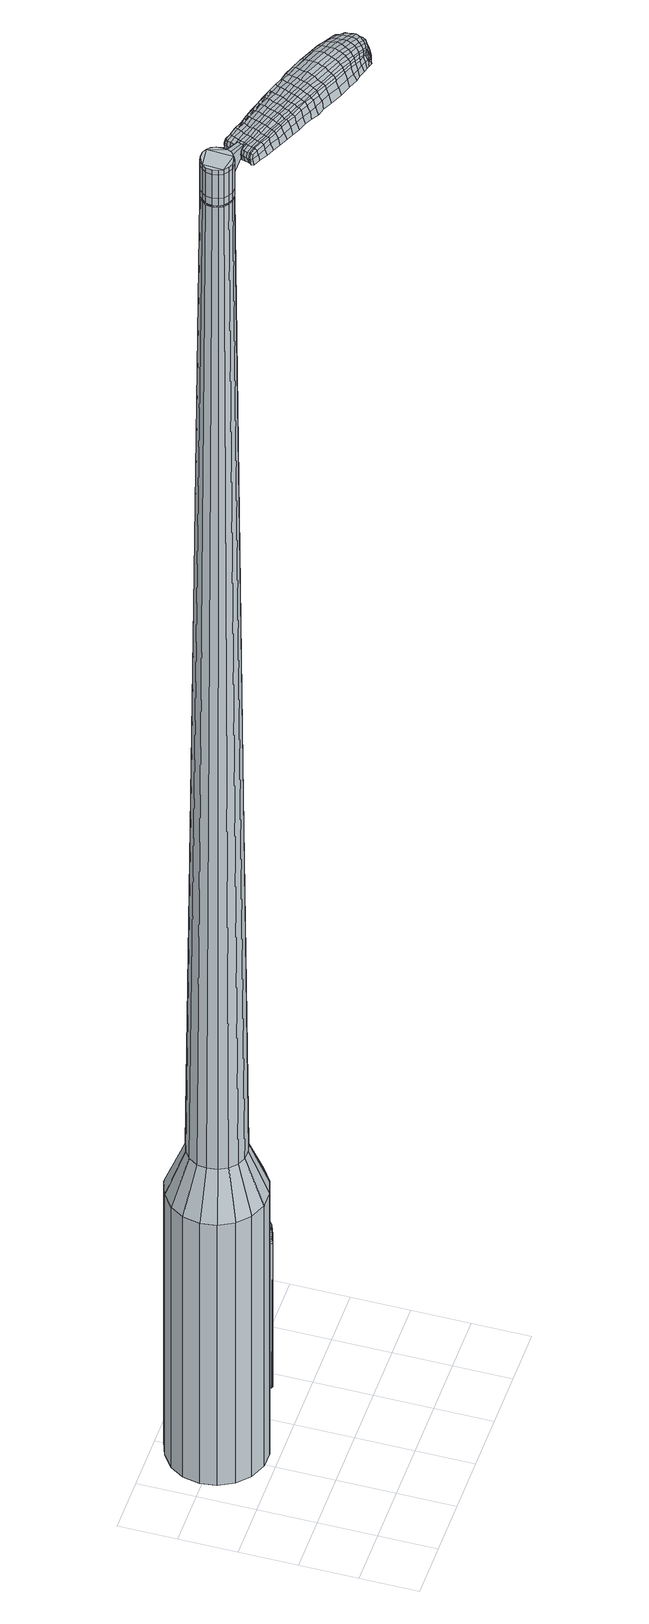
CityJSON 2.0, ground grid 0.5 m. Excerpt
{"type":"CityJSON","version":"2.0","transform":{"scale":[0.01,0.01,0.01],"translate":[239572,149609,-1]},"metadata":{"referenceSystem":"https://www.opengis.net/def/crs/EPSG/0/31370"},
"CityObjects":{
"object1":{"type":"GenericCityObject","attributes":{"cluster":906,"mean_distance_to_centroid":0.113,"new_centroid_x":239572.55,"new_centroid_y":149610.5,"mean_distance_to_camera":6.76,"H1":361.19,"H2":220.83,"Z_final":114.22,"cluster2":-1,"proj_x":239570.61,"proj_y":149615.28,"id_line":43031,"bearing_l":247.84,"distance":5.16,"orientation":"left","G_obj":337.84},"geometry":[{"type":"MultiSurface","lod":"2","boundaries":[[[0,1,2,3]],[[1,4,5,2]],[[4,6,7,5]],[[6,8,9,7]],[[8,10,11,9]],[[10,12,13,11]],[[12,14,15,13]],[[14,16,17,15]],[[16,18,19,17]],[[18,20,21,19]],[[20,22,23,21]],[[22,24,25,23]],[[24,26,27,25]],[[26,28,29,27]],[[28,30,31,29]],[[30,32,33,31]],[[32,34,35,33]],[[34,0,3,35]],[[36,37,38,39]],[[38,40,41,42]],[[41,43,42]],[[42,44,45,46]],[[45,47,46]],[[46,48,49,50]],[[49,51,50]],[[42,46,50,38]],[[50,52,39,38]],[[53,36,39]],[[2,5,7,35]],[[7,9,11,15]],[[11,13,15]],[[15,17,19,23]],[[19,21,23]],[[23,25,27,31]],[[27,29,31]],[[15,23,31,7]],[[31,33,35,7]],[[3,2,35]],[[1,0,54,55]],[[0,34,56,54]],[[34,32,57,56]],[[32,30,58,57]],[[30,28,59,58]],[[28,26,60,59]],[[26,24,61,60]],[[24,22,62,61]],[[22,20,63,62]],[[20,18,64,63]],[[18,16,65,64]],[[16,14,66,65]],[[14,12,67,66]],[[12,10,68,67]],[[10,8,69,68]],[[8,6,70,69]],[[6,4,71,70]],[[4,1,55,71]],[[55,54,72,73]],[[54,56,74,72]],[[56,57,75,74]],[[57,58,76,75]],[[58,59,77,76]],[[59,60,78,77]],[[60,61,79,78]],[[61,62,80,79]],[[62,63,81,80]],[[63,64,82,81]],[[64,65,83,82]],[[65,66,84,83]],[[66,67,85,84]],[[67,68,86,85]],[[68,69,87,86]],[[69,70,88,87]],[[70,71,89,88]],[[71,55,73,89]],[[72,90,91,92]],[[74,93,90,72]],[[75,94,93,74]],[[76,95,94,75]],[[96,97,95,76]],[[98,99,97,96]],[[100,101,99,98]],[[102,103,101,100]],[[104,105,103,102]],[[106,107,105,104]],[[108,109,107,106]],[[110,111,109,108]],[[112,113,111,110]],[[114,115,113,112]],[[116,117,115,114]],[[118,119,117,116]],[[89,120,119,118]],[[92,91,120,89]],[[121,122,123,124]],[[125,121,124,126]],[[127,125,126,128]],[[129,127,128,130]],[[131,129,130,132]],[[133,131,132,134]],[[135,133,134,136]],[[137,135,136,138]],[[139,137,138,140]],[[141,139,140,142]],[[143,141,142,144]],[[145,143,144,146]],[[147,145,146,148]],[[149,147,148,150]],[[151,149,150,152]],[[153,151,152,154]],[[73,72,92]],[[77,96,76]],[[77,78,98,96]],[[78,79,100,98]],[[79,80,102,100]],[[80,81,104,102]],[[81,82,106,104]],[[82,83,108,106]],[[83,84,110,108]],[[84,85,112,110]],[[85,86,114,112]],[[86,87,116,114]],[[87,88,118,116]],[[88,89,118]],[[73,92,89]],[[155,91,90]],[[155,120,91]],[[156,119,120]],[[156,157,117,119]],[[157,158,115,117]],[[158,159,113,115]],[[159,160,111,113]],[[160,161,109,111]],[[161,162,107,109]],[[162,163,105,107]],[[163,164,103,105]],[[164,165,101,103]],[[165,166,99,101]],[[166,167,97,99]],[[167,95,97]],[[39,52,153,168]],[[155,90,169,154]],[[53,39,168,122]],[[90,93,123,169]],[[36,53,122,121]],[[93,94,124,123]],[[37,36,121,125]],[[94,95,126,124]],[[38,37,125,127]],[[95,167,128,126]],[[40,38,127,129]],[[167,166,130,128]],[[41,40,129,131]],[[166,165,132,130]],[[43,41,131,133]],[[165,164,134,132]],[[42,43,133,135]],[[164,163,136,134]],[[44,42,135,137]],[[163,162,138,136]],[[45,44,137,139]],[[162,161,140,138]],[[47,45,139,141]],[[161,160,142,140]],[[46,47,141,143]],[[160,159,144,142]],[[48,46,143,145]],[[159,158,146,144]],[[49,48,145,147]],[[158,157,148,146]],[[51,49,147,149]],[[157,156,150,148]],[[50,51,149,151]],[[156,120,152,150]],[[52,50,151,153]],[[120,155,154,152]],[[153,154,170,171]],[[154,169,172,170]],[[169,123,173,172]],[[123,122,174,173]],[[122,168,175,174]],[[168,153,171,175]],[[176,177,178,179]],[[180,176,179,181]],[[176,180,182,183]],[[177,176,183,184]],[[185,186,187,188]],[[189,185,188,190]],[[185,189,191,192]],[[186,185,192,193]],[[194,195,196,197]],[[198,194,197,199]],[[194,198,200,201]],[[195,194,201,202]],[[203,204,205,206]],[[207,203,206,208]],[[203,207,209,210]],[[204,203,210,211]],[[212,213,214,215]],[[216,212,215,217]],[[212,216,218,219]],[[213,212,219,220]],[[221,222,223,224]],[[225,221,224,226]],[[221,225,227,228]],[[222,221,228,229]],[[230,231,232,233]],[[222,230,233,223]],[[230,222,229,234]],[[231,230,234,235]],[[236,237,238,239]],[[231,236,239,232]],[[236,231,235,240]],[[237,236,240,241]],[[242,180,181,243]],[[237,242,243,238]],[[242,237,241,244]],[[180,242,244,182]],[[245,246,247,248]],[[249,245,248,250]],[[245,249,251,252]],[[246,245,252,253]],[[254,255,256,257]],[[246,254,257,247]],[[254,246,253,258]],[[255,254,258,259]],[[260,261,262,263]],[[255,260,263,256]],[[260,255,259,264]],[[261,260,264,265]],[[266,267,268,269]],[[261,266,269,262]],[[266,261,265,270]],[[267,266,270,271]],[[272,177,184,273]],[[267,272,273,268]],[[272,267,271,274]],[[177,272,274,178]],[[275,276,277,278]],[[279,275,278,280]],[[275,279,281,282]],[[276,275,282,283]],[[284,285,286,287]],[[276,284,287,277]],[[284,276,283,288]],[[285,284,288,289]],[[290,291,292,293]],[[285,290,293,286]],[[290,285,289,294]],[[291,290,294,295]],[[296,189,190,297]],[[291,296,297,292]],[[296,291,295,298]],[[189,296,298,191]],[[299,300,301,302]],[[303,299,302,304]],[[299,303,305,306]],[[300,299,306,307]],[[308,309,310,311]],[[300,308,311,301]],[[308,300,307,312]],[[309,308,312,313]],[[314,315,316,317]],[[309,314,317,310]],[[314,309,313,318]],[[315,314,318,319]],[[320,321,322,323]],[[315,320,323,316]],[[320,315,319,324]],[[321,320,324,325]],[[326,186,193,327]],[[321,326,327,322]],[[326,321,325,328]],[[186,326,328,187]],[[329,215,214,330]],[[331,329,330,332]],[[329,331,333,334]],[[215,329,334,217]],[[335,331,332,336]],[[337,335,336,338]],[[335,337,339,340]],[[331,335,340,333]],[[341,337,338,342]],[[343,341,342,344]],[[341,343,345,346]],[[337,341,346,339]],[[347,343,344,348]],[[349,347,348,350]],[[347,349,351,352]],[[343,347,352,345]],[[353,349,350,354]],[[204,353,354,205]],[[353,204,211,355]],[[349,353,355,351]],[[356,357,202,201]],[[358,356,201,200]],[[356,358,359,360]],[[357,356,360,361]],[[362,363,361,360]],[[364,362,360,359]],[[362,364,365,366]],[[363,362,366,367]],[[368,369,367,366]],[[370,368,366,365]],[[368,370,371,372]],[[369,368,372,373]],[[374,375,373,372]],[[376,374,372,371]],[[374,376,209,207]],[[375,374,207,208]],[[377,378,379,380]],[[279,377,380,281]],[[377,279,280,381]],[[378,377,381,382]],[[383,198,199,384]],[[378,383,384,379]],[[383,378,382,385]],[[198,383,385,200]],[[386,387,388,389]],[[225,386,389,227]],[[386,225,226,390]],[[387,386,390,391]],[[392,393,394,395]],[[387,392,395,388]],[[392,387,391,396]],[[393,392,396,397]],[[398,195,202,399]],[[393,398,399,394]],[[398,393,397,400]],[[195,398,400,196]],[[401,402,403,404]],[[183,401,404,184]],[[401,183,182,405]],[[402,401,405,406]],[[407,408,409,410]],[[402,407,410,403]],[[407,402,406,411]],[[408,407,411,412]],[[413,206,205,414]],[[408,413,414,409]],[[413,408,412,415]],[[206,413,415,208]],[[416,417,418,419]],[[188,416,419,190]],[[416,188,187,420]],[[417,416,420,421]],[[422,210,209,423]],[[417,422,423,418]],[[422,417,421,424]],[[210,422,424,211]],[[425,426,427,428]],[[303,425,428,305]],[[425,303,304,429]],[[426,425,429,430]],[[431,216,217,432]],[[426,431,432,427]],[[431,426,430,433]],[[216,431,433,218]],[[434,435,436,437]],[[249,434,437,251]],[[434,249,250,438]],[[435,434,438,439]],[[440,441,442,443]],[[435,440,443,436]],[[440,435,439,444]],[[441,440,444,445]],[[446,213,220,447]],[[441,446,447,442]],[[446,441,445,448]],[[213,446,448,214]],[[449,450,439,438]],[[248,449,438,250]],[[449,248,247,451]],[[450,449,451,452]],[[453,454,445,444]],[[450,453,444,439]],[[453,450,452,455]],[[454,453,455,456]],[[457,330,214,448]],[[454,457,448,445]],[[457,454,456,458]],[[330,457,458,332]],[[459,460,461,462]],[[306,459,462,307]],[[459,306,305,428]],[[460,459,428,427]],[[463,334,333,464]],[[460,463,464,461]],[[463,460,427,432]],[[334,463,432,217]],[[465,466,452,451]],[[257,465,451,247]],[[465,257,256,467]],[[466,465,467,468]],[[469,470,456,455]],[[466,469,455,452]],[[469,466,468,471]],[[470,469,471,472]],[[473,336,332,458]],[[470,473,458,456]],[[473,470,472,474]],[[336,473,474,338]],[[475,476,477,478]],[[312,475,478,313]],[[475,312,307,462]],[[476,475,462,461]],[[479,340,339,480]],[[476,479,480,477]],[[479,476,461,464]],[[340,479,464,333]],[[481,482,468,467]],[[263,481,467,256]],[[481,263,262,483]],[[482,481,483,484]],[[485,486,472,471]],[[482,485,471,468]],[[485,482,484,487]],[[486,485,487,488]],[[489,342,338,474]],[[486,489,474,472]],[[489,486,488,490]],[[342,489,490,344]],[[491,492,493,494]],[[318,491,494,319]],[[491,318,313,478]],[[492,491,478,477]],[[495,346,345,496]],[[492,495,496,493]],[[495,492,477,480]],[[346,495,480,339]],[[497,498,484,483]],[[269,497,483,262]],[[497,269,268,499]],[[498,497,499,500]],[[501,502,488,487]],[[498,501,487,484]],[[501,498,500,503]],[[502,501,503,504]],[[505,348,344,490]],[[502,505,490,488]],[[505,502,504,506]],[[348,505,506,350]],[[507,508,509,510]],[[324,507,510,325]],[[507,324,319,494]],[[508,507,494,493]],[[511,352,351,512]],[[508,511,512,509]],[[511,508,493,496]],[[352,511,496,345]],[[513,514,500,499]],[[273,513,499,268]],[[513,273,184,404]],[[514,513,404,403]],[[515,516,504,503]],[[514,515,503,500]],[[515,514,403,410]],[[516,515,410,409]],[[517,354,350,506]],[[516,517,506,504]],[[517,516,409,414]],[[354,517,414,205]],[[518,519,421,420]],[[328,518,420,187]],[[518,328,325,510]],[[519,518,510,509]],[[520,355,211,424]],[[519,520,424,421]],[[520,519,509,512]],[[355,520,512,351]],[[521,522,382,381]],[[278,521,381,280]],[[521,278,277,523]],[[522,521,523,524]],[[525,358,200,385]],[[522,525,385,382]],[[525,522,524,526]],[[358,525,526,359]],[[527,528,529,530]],[[228,527,530,229]],[[527,228,227,389]],[[528,527,389,388]],[[531,532,533,534]],[[528,531,534,529]],[[531,528,388,395]],[[532,531,395,394]],[[535,357,361,536]],[[532,535,536,533]],[[535,532,394,399]],[[357,535,399,202]],[[537,538,524,523]],[[287,537,523,277]],[[537,287,286,539]],[[538,537,539,540]],[[541,364,359,526]],[[538,541,526,524]],[[541,538,540,542]],[[364,541,542,365]],[[543,544,545,546]],[[234,543,546,235]],[[543,234,229,530]],[[544,543,530,529]],[[547,548,549,550]],[[544,547,550,545]],[[547,544,529,534]],[[548,547,534,533]],[[551,363,367,552]],[[548,551,552,549]],[[551,548,533,536]],[[363,551,536,361]],[[553,554,540,539]],[[293,553,539,286]],[[553,293,292,555]],[[554,553,555,556]],[[557,370,365,542]],[[554,557,542,540]],[[557,554,556,558]],[[370,557,558,371]],[[559,560,561,562]],[[240,559,562,241]],[[559,240,235,546]],[[560,559,546,545]],[[563,564,565,566]],[[560,563,566,561]],[[563,560,545,550]],[[564,563,550,549]],[[567,369,373,568]],[[564,567,568,565]],[[567,564,549,552]],[[369,567,552,367]],[[569,570,556,555]],[[297,569,555,292]],[[569,297,190,419]],[[570,569,419,418]],[[571,376,371,558]],[[570,571,558,556]],[[571,570,418,423]],[[376,571,423,209]],[[572,573,406,405]],[[244,572,405,182]],[[572,244,241,562]],[[573,572,562,561]],[[574,575,412,411]],[[573,574,411,406]],[[574,573,561,566]],[[575,574,566,565]],[[576,375,208,415]],[[575,576,415,412]],[[576,575,565,568]],[[375,576,568,373]],[[577,578,579,580]],[[580,579,581,582]],[[583,581,579,584]],[[584,579,578,585]],[[586,587,588,589]],[[589,588,590,591]],[[592,590,588,593]],[[593,588,587,594]],[[595,596,597,598]],[[598,597,599,600]],[[601,599,597,602]],[[602,597,596,603]],[[604,605,606,607]],[[607,606,608,609]],[[610,608,606,611]],[[611,606,605,612]],[[613,614,615,616]],[[616,615,617,618]],[[619,617,615,620]],[[620,615,614,621]],[[622,623,624,625]],[[625,624,626,627]],[[628,626,624,629]],[[629,624,623,630]],[[631,632,633,634]],[[634,633,623,622]],[[630,623,633,635]],[[635,633,632,636]],[[637,638,639,640]],[[640,639,632,631]],[[636,632,639,641]],[[641,639,638,642]],[[582,581,643,644]],[[644,643,638,637]],[[642,638,643,645]],[[645,643,581,583]],[[646,647,648,649]],[[649,648,650,651]],[[652,650,648,653]],[[653,648,647,654]],[[655,656,657,658]],[[658,657,647,646]],[[654,647,657,659]],[[659,657,656,660]],[[661,662,663,664]],[[664,663,656,655]],[[660,656,663,665]],[[665,663,662,666]],[[667,668,669,670]],[[670,669,662,661]],[[666,662,669,671]],[[671,669,668,672]],[[585,578,673,674]],[[674,673,668,667]],[[672,668,673,675]],[[675,673,578,577]],[[676,677,678,679]],[[679,678,680,681]],[[682,680,678,683]],[[683,678,677,684]],[[685,686,687,688]],[[688,687,677,676]],[[684,677,687,689]],[[689,687,686,690]],[[691,692,693,694]],[[694,693,686,685]],[[690,686,693,695]],[[695,693,692,696]],[[591,590,697,698]],[[698,697,692,691]],[[696,692,697,699]],[[699,697,590,592]],[[700,701,702,703]],[[703,702,704,705]],[[706,704,702,707]],[[707,702,701,708]],[[709,710,711,712]],[[712,711,701,700]],[[708,701,711,713]],[[713,711,710,714]],[[715,716,717,718]],[[718,717,710,709]],[[714,710,717,719]],[[719,717,716,720]],[[721,722,723,724]],[[724,723,716,715]],[[720,716,723,725]],[[725,723,722,726]],[[594,587,727,728]],[[728,727,722,721]],[[726,722,727,729]],[[729,727,587,586]],[[613,616,730,731]],[[731,730,732,733]],[[734,732,730,735]],[[735,730,616,618]],[[733,732,736,737]],[[737,736,738,739]],[[740,738,736,741]],[[741,736,732,734]],[[739,738,742,743]],[[743,742,744,745]],[[746,744,742,747]],[[747,742,738,740]],[[745,744,748,749]],[[749,748,750,751]],[[752,750,748,753]],[[753,748,744,746]],[[751,750,754,755]],[[755,754,605,604]],[[612,605,754,756]],[[756,754,750,752]],[[603,757,758,602]],[[602,758,759,601]],[[760,759,758,761]],[[761,758,757,762]],[[762,763,764,761]],[[761,764,765,760]],[[766,765,764,767]],[[767,764,763,768]],[[768,769,770,767]],[[767,770,771,766]],[[772,771,770,773]],[[773,770,769,774]],[[774,775,776,773]],[[773,776,777,772]],[[610,777,776,608]],[[608,776,775,609]],[[778,779,780,781]],[[781,780,680,682]],[[681,680,780,782]],[[782,780,779,783]],[[600,599,784,785]],[[785,784,779,778]],[[783,779,784,786]],[[786,784,599,601]],[[787,788,789,790]],[[790,789,626,628]],[[627,626,789,791]],[[791,789,788,792]],[[793,794,795,796]],[[796,795,788,787]],[[792,788,795,797]],[[797,795,794,798]],[[603,596,799,800]],[[800,799,794,793]],[[798,794,799,801]],[[801,799,596,595]],[[802,803,804,805]],[[805,804,584,585]],[[583,584,804,806]],[[806,804,803,807]],[[808,809,810,811]],[[811,810,803,802]],[[807,803,810,812]],[[812,810,809,813]],[[604,607,814,815]],[[815,814,809,808]],[[813,809,814,816]],[[816,814,607,609]],[[817,818,819,820]],[[820,819,589,591]],[[586,589,819,821]],[[821,819,818,822]],[[610,611,823,824]],[[824,823,818,817]],[[822,818,823,825]],[[825,823,611,612]],[[826,827,828,829]],[[829,828,704,706]],[[704,828,705]],[[705,828,827,830]],[[618,617,831,832]],[[832,831,827,826]],[[830,827,831,833]],[[833,831,617,619]],[[834,835,836]],[[836,835,650,652]],[[651,650,835,837]],[[837,835,838]],[[839,840,841,842]],[[842,841,835,834]],[[838,835,841,843]],[[843,841,840,844]],[[621,614,845,846]],[[846,845,840,839]],[[844,840,845,847]],[[847,845,614,613]],[[838,848,849,837]],[[837,849,649,651]],[[646,649,849,850]],[[850,849,848,851]],[[844,852,853,843]],[[843,853,848,838]],[[851,848,853,854]],[[854,853,852,855]],[[613,731,856,847]],[[847,856,852,844]],[[855,852,856,857]],[[857,856,731,733]],[[858,859,860,861]],[[861,860,707,708]],[[706,707,860,829]],[[829,860,859,826]],[[734,735,862,863]],[[863,862,859,858]],[[826,859,862,832]],[[832,862,735,618]],[[851,864,865,850]],[[850,865,658,646]],[[655,658,865,866]],[[866,865,864,867]],[[855,868,869,854]],[[854,869,864,851]],[[867,864,869,870]],[[870,869,868,871]],[[733,737,872,857]],[[857,872,868,855]],[[871,868,872,873]],[[873,872,737,739]],[[874,875,876,877]],[[877,876,713,714]],[[708,713,876,861]],[[861,876,875,858]],[[740,741,878,879]],[[879,878,875,874]],[[858,875,878,863]],[[863,878,741,734]],[[867,880,881,866]],[[866,881,664,655]],[[661,664,881,882]],[[882,881,880,883]],[[871,884,885,870]],[[870,885,880,867]],[[883,880,885,886]],[[886,885,884,887]],[[739,743,888,873]],[[873,888,884,871]],[[887,884,888,889]],[[889,888,743,745]],[[890,891,892,893]],[[893,892,719,720]],[[714,719,892,877]],[[877,892,891,874]],[[746,747,894,895]],[[895,894,891,890]],[[874,891,894,879]],[[879,894,747,740]],[[883,896,897,882]],[[882,897,670,661]],[[667,670,897,898]],[[898,897,896,899]],[[887,900,901,886]],[[886,901,896,883]],[[899,896,901,902]],[[902,901,900,903]],[[745,749,904,889]],[[889,904,900,887]],[[903,900,904,905]],[[905,904,749,751]],[[906,907,908,909]],[[909,908,725,726]],[[720,725,908,893]],[[893,908,907,890]],[[752,753,910,911]],[[911,910,907,906]],[[890,907,910,895]],[[895,910,753,746]],[[899,912,913,898]],[[898,913,674,667]],[[585,674,913,805]],[[805,913,912,802]],[[903,914,915,902]],[[902,915,912,899]],[[802,912,915,811]],[[811,915,914,808]],[[751,755,916,905]],[[905,916,914,903]],[[808,914,916,815]],[[815,916,755,604]],[[822,917,918,821]],[[821,918,729,586]],[[726,729,918,909]],[[909,918,917,906]],[[612,756,919,825]],[[825,919,917,822]],[[906,917,919,911]],[[911,919,756,752]],[[783,920,921,782]],[[782,921,679,681]],[[676,679,921,922]],[[922,921,920,923]],[[601,759,924,786]],[[786,924,920,783]],[[923,920,924,925]],[[925,924,759,760]],[[926,927,928,929]],[[929,928,629,630]],[[628,629,928,790]],[[790,928,927,787]],[[930,931,932,933]],[[933,932,927,926]],[[787,927,932,796]],[[796,932,931,793]],[[762,757,934,935]],[[935,934,931,930]],[[793,931,934,800]],[[800,934,757,603]],[[923,936,937,922]],[[922,937,688,676]],[[685,688,937,938]],[[938,937,936,939]],[[760,765,940,925]],[[925,940,936,923]],[[939,936,940,941]],[[941,940,765,766]],[[942,943,944,945]],[[945,944,635,636]],[[630,635,944,929]],[[929,944,943,926]],[[946,947,948,949]],[[949,948,943,942]],[[926,943,948,933]],[[933,948,947,930]],[[768,763,950,951]],[[951,950,947,946]],[[930,947,950,935]],[[935,950,763,762]],[[939,952,953,938]],[[938,953,694,685]],[[691,694,953,954]],[[954,953,952,955]],[[766,771,956,941]],[[941,956,952,939]],[[955,952,956,957]],[[957,956,771,772]],[[958,959,960,961]],[[961,960,641,642]],[[636,641,960,945]],[[945,960,959,942]],[[962,963,964,965]],[[965,964,959,958]],[[942,959,964,949]],[[949,964,963,946]],[[774,769,966,967]],[[967,966,963,962]],[[946,963,966,951]],[[951,966,769,768]],[[955,968,969,954]],[[954,969,698,691]],[[591,698,969,820]],[[820,969,968,817]],[[772,777,970,957]],[[957,970,968,955]],[[817,968,970,824]],[[824,970,777,610]],[[807,971,972,806]],[[806,972,645,583]],[[642,645,972,961]],[[961,972,971,958]],[[813,973,974,812]],[[812,974,971,807]],[[958,971,974,965]],[[965,974,973,962]],[[609,775,975,816]],[[816,975,973,813]],[[962,973,975,967]],[[967,975,775,774]],[[577,580,179,178]],[[580,582,181,179]],[[592,593,192,191]],[[593,594,193,192]],[[595,598,197,196]],[[598,600,199,197]],[[619,620,219,218]],[[620,621,220,219]],[[622,625,224,223]],[[625,627,226,224]],[[631,634,233,232]],[[634,622,223,233]],[[637,640,239,238]],[[640,631,232,239]],[[582,644,243,181]],[[644,637,238,243]],[[652,653,252,251]],[[653,654,253,252]],[[654,659,258,253]],[[659,660,259,258]],[[660,665,264,259]],[[665,666,265,264]],[[666,671,270,265]],[[671,672,271,270]],[[672,675,274,271]],[[675,577,178,274]],[[682,683,282,281]],[[683,684,283,282]],[[684,689,288,283]],[[689,690,289,288]],[[690,695,294,289]],[[695,696,295,294]],[[696,699,298,295]],[[699,592,191,298]],[[700,703,302,301]],[[703,705,304,302]],[[709,712,311,310]],[[712,700,301,311]],[[715,718,317,316]],[[718,709,310,317]],[[721,724,323,322]],[[724,715,316,323]],[[594,728,327,193]],[[728,721,322,327]],[[778,781,380,379]],[[781,682,281,380]],[[600,785,384,199]],[[785,778,379,384]],[[627,791,390,226]],[[791,792,391,390]],[[792,797,396,391]],[[797,798,397,396]],[[798,801,400,397]],[[801,595,196,400]],[[705,429,304]],[[705,830,430,429]],[[830,833,433,430]],[[833,619,218,433]],[[834,836,437,436]],[[836,652,251,437]],[[839,842,443,442]],[[842,834,436,443]],[[621,846,447,220]],[[846,839,442,447]],[[976,977,978,979]],[[980,981,979,978]],[[982,983,984,985]],[[986,987,988,989]],[[977,990,991,978]],[[992,980,978,991]],[[993,982,985,994]],[[995,996,987,986]],[[990,997,998,991]],[[998,999,992,991]],[[1000,993,994,1001]],[[1002,996,995,1003]],[[997,1004,1005,998]],[[1005,1006,999,998]],[[1007,1000,1001,1008]],[[1009,1002,1003,1010]],[[1011,1012,1013,1014]],[[1015,1016,1012,1011]],[[1015,1017,1018,1016]],[[1017,1019,1020,1018]],[[1021,1022,1023,1024]],[[1025,1026,1022,1021]],[[1027,1028,1026,1025]],[[1029,1030,1028,1027]],[[1024,1013,1012,1021]],[[1021,1012,1016,1025]],[[1016,1018,1027,1025]],[[1018,1020,1029,1027]],[[985,984,981,980]],[[994,985,980,992]],[[999,1001,994,992]],[[1006,1008,1001,999]],[[986,989,983,982]],[[995,986,982,993]],[[1003,995,993,1000]],[[1010,1003,1000,1007]],[[987,1011,1014,988]],[[996,1015,1011,987]],[[1017,1015,996,1002]],[[1019,1017,1002,1009]],[[1031,1032,1033,1034]],[[1033,1035,1036,1037]],[[1033,1037,1038,1039]],[[1033,1039,1034]],[[1040,1031,1034,1041]],[[1042,1041,1034,1043]],[[1044,1043,1034]],[[1045,1033,1032,1046]],[[1047,1045,1046,1048]],[[1049,1047,1048,1050]],[[1051,1049,1050,1052]],[[1053,1051,1052,1054]],[[1054,1055,1056,1057]],[[1054,1057,1058,1059]],[[1054,1059,1060,1061]],[[1060,1062,1063,1064]],[[1060,1064,1065,1066]],[[1060,1066,1061]],[[1054,1061,1053]],[[1067,1068,1032,1031]],[[1069,1070,1035,1033]],[[1071,1072,1044,1034]],[[1068,1073,1046,1032]],[[1074,1069,1033,1045]],[[1073,1075,1048,1046]],[[1076,1074,1045,1047]],[[1075,1077,1050,1048]],[[1078,1076,1047,1049]],[[1077,1079,1052,1050]],[[1080,1078,1049,1051]],[[1079,1081,1054,1052]],[[1082,1080,1051,1053]],[[1081,1083,1055,1054]],[[1084,1085,1062,1060]],[[1086,1082,1053,1061]],[[1056,1055,1083,1087]],[[1057,1056,1087,1088]],[[1058,1057,1088,1089]],[[1059,1058,1089,1090]],[[1060,1059,1090,1084]],[[1091,1067,1031,1040]],[[1092,1091,1040,1041]],[[1093,1092,1041,1042]],[[1094,1093,1042,1043]],[[1072,1094,1043,1044]],[[1036,1035,1070,1095]],[[1063,1062,1085,1096]],[[1037,1036,1095,1097]],[[1038,1037,1097,1098]],[[1039,1038,1098,1099]],[[1034,1039,1099,1071]],[[1064,1063,1096,1100]],[[1065,1064,1100,1101]],[[1066,1065,1101,1102]],[[1061,1066,1102,1086]]]}]}
},
"vertices":[
[97,135,384],[89,122,384],[89,122,96],[97,135,96],[77,113,384],[77,113,96],[63,109,384],[63,109,96],[49,109,384],[49,109,96],[35,115,384],[35,115,96],[24,125,384],[24,125,96],[17,138,384],[17,138,96],[15,152,384],[15,152,96],[18,167,384],[18,167,96],[26,179,384],[26,179,96],[38,188,384],[38,188,96],[52,193,384],[52,193,96],[67,192,384],[67,192,96],[80,186,384],[80,186,96],[91,177,384],[91,177,96],[98,164,384],[98,164,96],[100,149,384],[100,149,96],[70,155,1524],[68,159,1524],[65,162,1524],[70,146,1524],[61,164,1524],[56,164,1524],[48,160,1524],[51,163,1524],[45,156,1524],[44,151,1524],[47,142,1524],[45,146,1524],[51,139,1524],[55,137,1524],[64,139,1524],[60,137,1524],[68,142,1524],[71,150,1524],[81,141,429],[76,134,429],[83,150,429],[82,158,429],[78,166,429],[71,172,429],[63,175,429],[54,176,429],[46,173,429],[39,168,429],[34,160,429],[33,152,429],[34,143,429],[38,135,429],[44,129,429],[52,126,429],[61,126,429],[69,128,429],[70,146,1483],[68,142,1483],[71,150,1483],[70,155,1483],[68,159,1483],[65,162,1483],[61,164,1483],[56,164,1483],[51,163,1483],[48,160,1483],[45,156,1483],[44,151,1483],[45,146,1483],[47,142,1483],[51,139,1483],[55,137,1483],[60,137,1483],[64,139,1483],[70,146,1485],[67,142,1485],[67,142,1483],[71,150,1485],[70,155,1485],[68,159,1485],[65,161,1483],[65,161,1485],[60,163,1483],[60,163,1485],[56,163,1483],[56,163,1485],[52,162,1483],[52,162,1485],[48,159,1483],[48,159,1485],[46,155,1483],[46,155,1485],[45,151,1483],[45,151,1485],[45,147,1483],[45,147,1485],[48,143,1483],[48,143,1485],[51,140,1483],[51,140,1485],[55,138,1483],[55,138,1485],[59,138,1483],[59,138,1485],[64,139,1485],[70,155,1519],[71,150,1519],[71,150,1493],[70,155,1493],[68,159,1519],[68,159,1493],[65,162,1519],[65,162,1493],[61,164,1519],[61,164,1493],[56,164,1519],[56,164,1493],[51,163,1519],[51,163,1493],[48,160,1519],[48,160,1493],[45,156,1519],[45,156,1493],[44,151,1519],[44,151,1493],[45,146,1519],[45,146,1493],[47,142,1519],[47,142,1493],[51,139,1519],[51,139,1493],[55,137,1519],[55,137,1493],[60,137,1519],[60,137,1493],[64,139,1519],[64,139,1493],[68,142,1519],[68,142,1493],[68,142,1485],[60,137,1485],[55,137,1485],[51,139,1485],[47,142,1485],[45,146,1485],[44,151,1485],[45,156,1485],[48,160,1485],[51,163,1485],[56,164,1485],[61,164,1485],[65,162,1485],[70,146,1519],[70,146,1493],[86,136,1513],[86,136,1518],[87,138,1513],[89,141,1513],[89,141,1518],[87,138,1518],[149,92,1519],[142,95,1518],[143,93,1509],[149,91,1510],[157,89,1519],[157,87,1510],[156,91,1526],[148,94,1525],[142,97,1525],[163,128,1519],[157,130,1518],[155,129,1525],[162,127,1525],[172,125,1519],[170,124,1526],[173,126,1510],[165,129,1510],[159,131,1509],[225,84,1519],[223,81,1519],[224,80,1513],[226,84,1513],[225,88,1519],[226,88,1513],[224,89,1524],[223,85,1524],[222,81,1524],[156,112,1530],[149,115,1529],[148,112,1529],[155,109,1530],[165,109,1531],[163,105,1531],[166,112,1530],[157,115,1530],[151,118,1529],[81,142,1512],[80,140,1512],[81,139,1517],[82,142,1517],[82,145,1512],[83,144,1517],[83,145,1506],[82,142,1506],[81,139,1506],[204,71,1519],[201,72,1519],[201,71,1512],[204,70,1512],[206,71,1518],[207,69,1512],[206,72,1522],[204,73,1523],[201,74,1524],[196,74,1519],[191,75,1519],[191,74,1512],[197,72,1512],[196,75,1524],[191,77,1525],[185,77,1519],[178,80,1519],[178,78,1511],[186,75,1511],[185,79,1526],[178,82,1526],[167,84,1519],[168,82,1510],[167,86,1526],[82,124,1513],[89,121,1513],[89,122,1518],[82,125,1517],[77,127,1512],[78,127,1516],[77,126,1506],[82,123,1507],[89,119,1507],[96,118,1514],[102,114,1515],[102,116,1520],[95,119,1519],[96,116,1507],[103,113,1507],[109,111,1515],[116,108,1516],[116,110,1522],[109,113,1521],[110,109,1508],[116,106,1508],[122,105,1517],[129,102,1517],[129,103,1524],[122,106,1523],[123,103,1508],[130,100,1509],[136,98,1518],[135,100,1524],[136,97,1509],[218,104,1519],[215,106,1519],[215,105,1524],[218,103,1523],[220,103,1518],[219,102,1522],[222,103,1512],[220,105,1512],[217,107,1512],[211,108,1519],[206,111,1519],[205,110,1525],[210,107,1524],[213,109,1512],[207,112,1512],[200,113,1519],[193,116,1519],[192,115,1526],[199,112,1526],[202,114,1511],[195,117,1511],[182,121,1519],[181,120,1526],[184,122,1510],[94,152,1513],[101,150,1513],[102,150,1507],[95,153,1507],[88,154,1512],[89,154,1506],[89,153,1516],[93,151,1517],[100,149,1518],[108,147,1514],[115,145,1515],[116,146,1507],[109,148,1507],[107,146,1519],[114,144,1520],[122,142,1515],[129,140,1516],[131,141,1508],[124,143,1508],[121,142,1521],[128,139,1522],[136,138,1517],[143,135,1517],[145,136,1509],[138,139,1508],[135,137,1523],[142,134,1524],[150,133,1518],[152,134,1509],[148,132,1524],[87,140,1519],[86,137,1519],[94,137,1520],[93,134,1520],[95,140,1520],[88,142,1519],[101,134,1522],[100,132,1522],[108,131,1523],[107,129,1523],[109,134,1523],[102,137,1521],[115,129,1524],[114,126,1524],[122,126,1525],[121,123,1525],[123,129,1525],[116,131,1524],[129,123,1526],[128,120,1526],[136,120,1527],[134,117,1527],[137,123,1527],[130,126,1526],[142,117,1528],[141,115,1528],[144,121,1528],[221,86,1527],[219,82,1527],[221,90,1526],[217,92,1527],[216,88,1528],[215,84,1528],[210,90,1529],[209,87,1529],[211,94,1528],[205,97,1530],[204,93,1530],[202,89,1530],[197,96,1531],[195,92,1531],[198,100,1530],[190,103,1531],[188,99,1531],[187,96,1531],[177,104,1531],[175,100,1531],[178,108,1531],[222,101,1518],[223,98,1519],[224,99,1513],[223,102,1513],[220,101,1523],[222,98,1523],[225,93,1519],[226,93,1513],[223,94,1524],[209,71,1518],[212,72,1518],[210,73,1523],[208,72,1523],[209,70,1513],[212,71,1513],[215,73,1519],[218,75,1519],[217,76,1524],[214,74,1523],[215,72,1513],[219,75,1513],[221,78,1519],[220,78,1524],[222,77,1513],[149,96,1528],[150,97,1528],[143,100,1528],[142,99,1527],[157,92,1528],[158,94,1529],[151,100,1529],[152,103,1530],[145,106,1529],[144,103,1528],[159,96,1529],[160,99,1530],[154,106,1530],[147,109,1529],[162,102,1531],[161,126,1528],[160,123,1529],[169,120,1529],[169,123,1528],[154,128,1527],[154,126,1528],[159,120,1529],[167,116,1530],[152,122,1528],[86,153,1512],[85,151,1512],[86,151,1517],[87,152,1517],[87,154,1506],[86,152,1506],[84,148,1512],[85,148,1517],[85,149,1506],[76,129,1512],[76,130,1512],[77,129,1506],[76,128,1506],[77,129,1517],[78,130,1517],[77,132,1512],[78,135,1512],[79,134,1506],[78,131,1506],[78,132,1517],[79,135,1517],[79,137,1512],[80,137,1506],[80,137,1517],[82,127,1519],[83,128,1519],[89,124,1520],[89,125,1520],[83,130,1519],[84,133,1519],[90,127,1520],[91,130,1520],[85,135,1519],[92,132,1520],[92,150,1519],[91,149,1519],[98,146,1520],[99,148,1520],[90,146,1519],[97,143,1520],[96,120,1521],[96,122,1521],[102,117,1522],[103,119,1522],[97,124,1521],[98,127,1521],[104,121,1522],[105,124,1523],[99,129,1522],[106,126,1523],[106,145,1521],[105,143,1521],[112,141,1522],[113,143,1522],[104,140,1521],[111,138,1522],[109,114,1523],[110,116,1523],[116,111,1524],[116,113,1524],[111,118,1523],[112,121,1524],[117,115,1525],[119,118,1525],[113,123,1524],[120,120,1525],[120,140,1523],[119,138,1523],[126,136,1524],[127,138,1524],[118,135,1524],[125,132,1525],[122,108,1525],[123,110,1525],[129,105,1526],[130,107,1526],[124,112,1526],[125,115,1526],[131,109,1527],[132,112,1527],[126,117,1526],[133,115,1527],[134,135,1525],[133,133,1525],[140,131,1526],[141,133,1526],[132,130,1526],[138,127,1527],[136,102,1527],[136,103,1527],[138,106,1527],[139,109,1528],[140,112,1528],[148,130,1527],[147,128,1527],[145,125,1528],[218,102,1525],[219,99,1525],[215,103,1526],[216,101,1526],[221,95,1526],[217,96,1527],[206,73,1525],[208,74,1525],[205,75,1526],[202,74,1525],[211,75,1525],[214,77,1526],[210,78,1527],[207,76,1526],[217,79,1526],[213,81,1527],[210,106,1526],[211,103,1527],[205,108,1527],[205,106,1528],[211,99,1528],[205,102,1529],[197,76,1526],[200,77,1527],[194,79,1528],[192,78,1527],[202,78,1527],[205,81,1528],[198,83,1529],[196,81,1528],[207,83,1528],[200,86,1530],[199,111,1528],[199,108,1529],[192,114,1528],[191,112,1529],[199,104,1529],[191,107,1530],[186,80,1528],[188,81,1528],[180,84,1529],[178,83,1528],[190,83,1529],[192,86,1530],[184,89,1530],[182,87,1530],[194,89,1530],[185,92,1531],[181,118,1529],[180,116,1529],[179,112,1530],[168,87,1528],[169,89,1529],[170,91,1530],[172,94,1530],[174,97,1531],[144,95,1509],[143,97,1518],[150,94,1518],[150,92,1509],[157,91,1519],[158,89,1510],[157,92,1525],[149,96,1525],[143,99,1525],[155,128,1525],[156,129,1518],[163,126,1518],[161,125,1525],[171,123,1519],[169,122,1525],[173,124,1510],[165,127,1509],[158,129,1509],[222,81,1513],[221,82,1519],[223,85,1519],[223,84,1513],[223,88,1519],[224,88,1513],[222,89,1524],[221,85,1524],[220,82,1524],[149,112,1528],[150,114,1528],[156,112,1529],[155,109,1529],[165,108,1529],[164,105,1529],[166,112,1529],[158,115,1529],[151,118,1528],[83,139,1516],[82,139,1512],[83,141,1512],[84,141,1516],[85,144,1512],[85,144,1516],[85,144,1506],[84,141,1506],[83,139,1506],[202,73,1512],[201,74,1519],[204,73,1518],[205,72,1512],[206,73,1518],[207,72,1512],[206,74,1522],[204,75,1523],[201,75,1523],[192,75,1512],[191,77,1519],[197,75,1519],[197,74,1512],[197,77,1524],[191,79,1525],[179,80,1511],[179,82,1519],[186,79,1519],[186,77,1511],[186,81,1525],[178,83,1526],[168,86,1519],[169,84,1510],[168,88,1526],[90,124,1518],[90,123,1513],[83,126,1513],[83,127,1517],[79,128,1512],[80,129,1515],[79,127,1506],[83,125,1506],[90,121,1507],[103,118,1520],[103,116,1514],[96,119,1514],[96,121,1519],[97,118,1507],[104,114,1507],[116,111,1522],[117,110,1516],[110,113,1515],[110,114,1521],[111,111,1508],[117,108,1508],[130,105,1523],[130,103,1517],[123,106,1516],[123,108,1522],[124,105,1508],[131,101,1508],[137,100,1517],[136,102,1524],[137,98,1509],[213,103,1523],[214,104,1519],[217,103,1518],[216,102,1523],[219,101,1518],[218,101,1522],[220,102,1512],[218,103,1512],[216,105,1512],[204,108,1525],[205,109,1519],[210,106,1519],[209,105,1524],[212,107,1512],[207,110,1512],[191,114,1526],[192,115,1519],[200,111,1519],[198,110,1525],[201,112,1511],[194,115,1511],[182,119,1519],[180,118,1526],[184,120,1510],[101,149,1507],[100,148,1513],[93,150,1513],[94,151,1506],[88,152,1512],[89,152,1506],[89,151,1515],[92,149,1517],[99,147,1518],[116,144,1507],[114,143,1514],[107,145,1514],[109,146,1507],[106,145,1519],[113,142,1520],[130,139,1508],[129,138,1516],[121,141,1515],[123,141,1508],[120,140,1521],[127,137,1522],[144,134,1508],[142,133,1517],[136,136,1516],[137,137,1508],[134,135,1522],[141,132,1523],[149,131,1517],[151,132,1509],[148,130,1524],[88,139,1518],[87,137,1518],[95,137,1519],[94,134,1519],[96,139,1519],[89,142,1518],[102,134,1520],[101,131,1520],[109,131,1521],[108,129,1521],[110,134,1521],[103,137,1520],[116,128,1523],[114,126,1523],[122,125,1524],[121,123,1524],[124,128,1524],[117,131,1523],[129,123,1525],[128,120,1525],[136,120,1526],[135,117,1526],[137,123,1526],[130,126,1525],[143,117,1527],[142,114,1527],[144,120,1527],[218,83,1526],[219,86,1526],[220,90,1525],[216,91,1526],[216,88,1526],[214,85,1526],[208,87,1528],[210,90,1528],[210,94,1527],[204,97,1528],[203,93,1529],[202,90,1529],[195,92,1530],[197,96,1530],[198,99,1529],[189,102,1530],[188,99,1530],[187,96,1530],[175,101,1530],[177,104,1530],[178,107,1530],[222,98,1513],[221,98,1518],[220,100,1518],[221,101,1512],[219,100,1523],[220,98,1523],[222,93,1519],[223,93,1513],[221,93,1523],[210,75,1523],[211,74,1518],[208,73,1518],[207,74,1523],[209,72,1512],[211,73,1512],[216,77,1523],[217,77,1519],[214,75,1519],[213,76,1523],[214,74,1513],[218,76,1513],[219,79,1519],[218,80,1524],[220,79,1513],[144,101,1527],[150,98,1527],[149,97,1527],[143,100,1526],[157,93,1527],[158,94,1528],[146,106,1528],[153,103,1528],[151,100,1528],[145,103,1527],[159,97,1528],[161,100,1529],[154,106,1529],[147,109,1528],[162,102,1529],[169,120,1528],[160,123,1527],[161,124,1527],[169,121,1527],[154,127,1526],[154,125,1527],[159,119,1528],[167,116,1528],[152,122,1527],[88,150,1516],[87,151,1512],[87,152,1512],[88,151,1516],[88,151,1506],[86,148,1512],[87,147,1516],[87,148,1506],[79,128,1506],[78,129,1512],[78,128,1506],[79,129,1516],[79,130,1516],[81,133,1506],[80,134,1512],[79,132,1512],[80,131,1506],[80,132,1516],[81,134,1516],[81,136,1512],[82,136,1506],[82,136,1516],[84,128,1518],[83,127,1518],[90,124,1519],[90,125,1519],[85,132,1518],[84,130,1518],[91,127,1519],[92,130,1519],[86,135,1518],[93,132,1519],[99,146,1519],[92,148,1518],[92,149,1518],[99,147,1519],[91,145,1518],[97,143,1519],[97,122,1520],[96,121,1520],[103,118,1521],[104,119,1521],[99,127,1520],[98,124,1520],[105,121,1521],[106,124,1521],[100,129,1520],[107,126,1521],[113,140,1521],[106,143,1520],[106,144,1520],[113,142,1521],[104,140,1520],[111,137,1521],[110,116,1522],[110,115,1522],[117,112,1523],[117,113,1523],[112,121,1522],[111,118,1522],[118,115,1523],[119,118,1524],[113,123,1523],[120,120,1524],[126,135,1523],[120,138,1522],[120,139,1522],[127,137,1523],[118,135,1522],[125,132,1523],[124,110,1524],[123,109,1524],[130,106,1525],[130,107,1525],[126,115,1525],[125,112,1524],[132,109,1525],[133,112,1526],[127,117,1525],[134,115,1526],[140,130,1525],[133,133,1524],[134,134,1524],[141,132,1525],[132,129,1524],[139,127,1525],[137,104,1526],[137,103,1526],[139,109,1527],[138,106,1526],[141,112,1527],[147,128,1526],[147,129,1526],[146,124,1526],[218,98,1524],[217,101,1524],[214,102,1525],[215,100,1525],[219,94,1525],[216,96,1525],[204,76,1525],[208,75,1524],[206,75,1524],[202,76,1525],[210,79,1526],[214,78,1525],[211,76,1524],[207,77,1525],[216,80,1525],[212,82,1526],[210,103,1526],[209,104,1526],[204,107,1526],[204,105,1527],[211,98,1526],[204,101,1527],[193,80,1527],[199,78,1526],[198,77,1526],[192,79,1526],[198,84,1528],[204,81,1527],[202,79,1526],[196,82,1527],[207,84,1527],[200,87,1528],[199,108,1527],[198,110,1527],[191,113,1527],[191,111,1528],[198,104,1528],[190,107,1529],[180,85,1528],[188,82,1527],[186,81,1527],[179,84,1527],[184,90,1529],[192,86,1529],[190,84,1528],[182,87,1528],[194,89,1529],[185,93,1530],[180,115,1528],[180,117,1528],[179,111,1529],[169,90,1528],[168,89,1528],[172,95,1529],[171,92,1529],[174,98,1530],[78,127,1508],[81,133,1508],[111,120,1509],[108,113,1509],[130,111,1510],[127,103,1510],[167,96,1512],[163,87,1512],[147,94,1511],[150,103,1511],[184,89,1513],[196,84,1514],[193,76,1514],[180,80,1513],[84,140,1508],[114,127,1509],[134,119,1510],[170,104,1512],[154,111,1511],[187,98,1513],[199,93,1514],[86,146,1508],[117,135,1509],[137,127,1510],[174,113,1512],[157,120,1511],[203,101,1514],[191,106,1513],[89,152,1508],[120,142,1509],[140,135,1510],[177,122,1512],[161,128,1511],[206,109,1514],[194,115,1513],[209,80,1514],[214,79,1514],[211,73,1514],[206,72,1514],[212,87,1514],[216,86,1514],[215,95,1514],[219,92,1514],[218,103,1514],[222,99,1514],[219,80,1515],[223,82,1515],[223,81,1515],[217,76,1515],[221,84,1515],[224,83,1515],[222,88,1515],[224,84,1515],[224,92,1515],[224,85,1515],[90,179,334],[93,177,334],[93,177,165],[82,186,171],[90,179,165],[87,182,165],[85,184,166],[84,185,167],[83,186,169],[87,182,334],[85,184,333],[84,185,332],[83,186,331],[82,186,328],[100,163,165],[100,163,334],[101,149,165],[101,149,334],[98,134,165],[98,134,334],[90,121,165],[90,121,334],[79,112,165],[79,112,334],[74,111,334],[71,109,334],[68,108,333],[66,108,332],[65,107,331],[65,107,328],[74,111,165],[65,107,171],[65,107,169],[66,108,167],[68,108,166],[71,109,165],[88,177,334],[91,175,334],[91,175,165],[88,177,165],[80,184,171],[80,184,328],[97,162,334],[97,162,165],[98,149,334],[98,149,165],[95,135,334],[95,135,165],[88,123,334],[88,123,165],[77,114,334],[77,114,165],[74,113,334],[64,110,328],[64,110,171],[74,113,165],[70,112,334],[67,111,333],[65,110,332],[64,110,331],[85,180,334],[83,182,333],[82,183,332],[81,184,331],[85,180,165],[64,110,169],[83,182,166],[82,183,167],[81,184,169],[65,110,167],[67,111,166],[70,112,165]
]}
